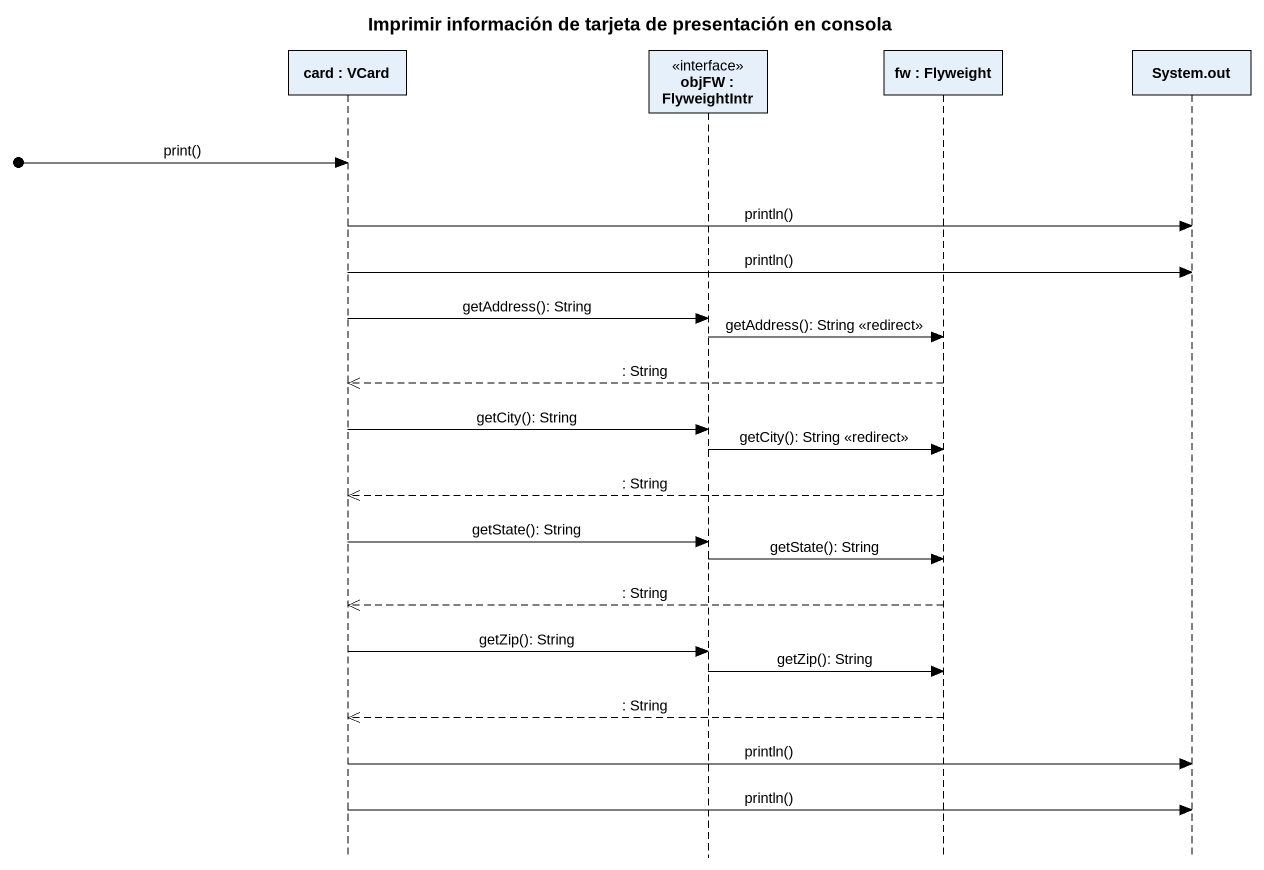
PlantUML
@startuml
title Imprimir información de tarjeta de presentación en consola
hide footbox
participant "card : VCard" as card_
participant "objFW : FlyweightIntr" as objFW <<interface>>
participant "fw : Flyweight" as fw
participant "System.out" as System_out

[o-> card_ : print()
card_ -> System_out : println()
card_ -> System_out : println()
card_ -> objFW : getAddress(): String
objFW -> fw : getAddress(): String <<redirect>>
fw -->> card_ : : String
card_ -> objFW : getCity(): String
objFW -> fw : getCity(): String <<redirect>>
fw -->> card_ : : String
card_ -> objFW : getState(): String
objFW -> fw : getState(): String
fw -->> card_ : : String
card_ -> objFW : getZip(): String
objFW -> fw : getZip(): String
fw -->> card_ : : String
card_ -> System_out : println()
card_ -> System_out : println()
@enduml
